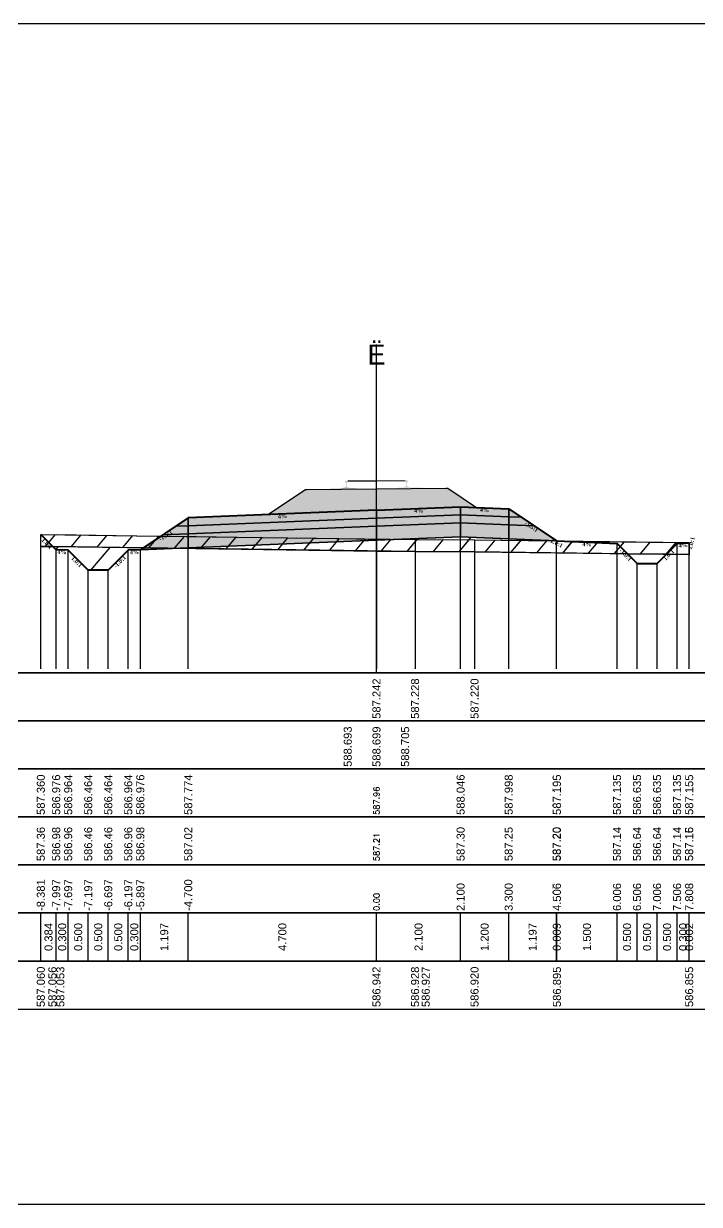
# Model space of a CAD drawing. Header units: millimetres. Extents: x 2762 to 3076, y 916 to 3305.
# Drawn here: x 2965.89 to 2982.77, y 1211.4 to 1240.9 of the extents above; entities that cross this region are included whole.
import ezdxf

# ---------------------------------------------------------------- set-up
doc = ezdxf.new("R2010")
doc.units = ezdxf.units.MM
doc.header["$LTSCALE"] = 2
doc.linetypes.add('CACHE', pattern=[9.525, 6.35, -3.175])
doc.linetypes.add('DASHED', pattern=[0.75, 0.5, -0.25])
doc.layers.add('C-ROAD-CORR', color=5, linetype='Continuous')
doc.layers.add('C-ROAD-SCTN', color=7, linetype='Continuous')
doc.styles.add('C3D_Etiquette', font='romans.shx')
doc.styles.add('C3D_Profil_Travers', font='romans.shx')

msp = doc.modelspace()

# ---------------------------------------------------------------- hatches: boundary and pattern name
at = {"linetype": 'Continuous', "lineweight": -3}
h = msp.add_hatch(dxfattribs=at)
h.set_pattern_fill('GRAVEL', color=252, scale=0.009, style=0)
h.set_pattern_definition([(228.0128, (2972.152148, 1228.865557), (-1.8288, -2.0574), [0.030755, -3.0447435]), (184.96974, (2972.131574, 1228.842697), (2.743199999, 0.228600013), [0.0527764, -5.2248644]), (132.51045, (2972.078996, 1228.838125), (2.286, -2.5146), [0.0372133, -3.684125]), (267.2737, (2971.989842, 1228.780975), (0.2286, 4.572), [0.0480604, -4.7579794]), (292.83365, (2971.987556, 1228.732969), (-1.143, 2.7432), [0.047127, -4.6655827]), (357.2737, (2972.005844, 1228.689535), (-4.572, 0.2286), [0.0480604, -4.7579794]), (37.69424, (2972.05385, 1228.687249), (-2.9718, -2.286), [0.0635574, -6.2921804]), (72.25533, (2972.104142, 1228.726111), (1.6002, 5.0292), [0.0600048, -5.940473]), (121.42957, (2972.12243, 1228.783261), (-1.8288, 2.9718), [0.048223, -4.774099]), (175.23636, (2972.097284, 1228.82441), (2.5146, -0.2286), [0.055054, -2.697654]), (222.39744, (2972.04242, 1228.828981), (-2.7432, -2.5146), [0.071197, -7.0485095]), (138.81407, (2972.216156, 1228.77869), (-1.6002, 1.3716), [0.0243004, -2.405751]), (171.46923, (2972.197868, 1228.794691), (2.9718, -0.4572), [0.0462314, -4.5769175]), (225, (2972.15215, 1228.80155), (-3e-17, -0.2286), [0.032329, -0.29096]), (203.1986, (2972.136146, 1228.82898), (1.143, 0.4572), [0.01741, -1.723556]), (291.8014, (2972.120144, 1228.822123), (-0.2286, 0.6858), [0.024621, -1.206428]), (30.9638, (2972.129288, 1228.799263), (0.6858, 0.4572), [0.039989, -1.292967]), (161.565, (2972.16358, 1228.81984), (0.4572, -0.2286), [0.028916, -0.693981]), (16.38954, (2971.987556, 1228.822123), (2.286, 0.6858), [0.040508, -4.0102944]), (70.34618, (2972.026418, 1228.833553), (-0.9144, -2.5146), [0.033984, -3.3643994]), (293.1986, (2972.163578, 1228.865557), (-0.4572, 1.143), [0.034819, -1.7061465]), (343.61046, (2972.177294, 1228.833553), (-2.286, 0.6858), [0.040508, -4.0102944]), (339.44395, (2971.987556, 1228.68039), (-1.143, 0.4572), [0.039063, -1.914096]), (294.77514, (2972.024132, 1228.666675), (-1.143, 2.5146), [0.0327305, -3.2403234]), (66.8014, (2972.165864, 1228.636957), (0.4572, 1.143), [0.034819, -1.7061465]), (17.35402, (2972.17958, 1228.668961), (-2.9718, -0.9144), [0.0383204, -3.793714]), (69.44395, (2972.05385, 1228.636957), (-0.4572, -1.143), [0.0195316, -1.933628]), (101.3099, (2972.15215, 1228.636957), (-0.2286, 0.9144), [0.011656, -1.1539795]), (165.9638, (2972.14986, 1228.648387), (0.6858, -0.2286), [0.047127, -0.895415]), (186.009, (2972.104142, 1228.659817), (2.286, 0.2286), [0.043674, -4.323723]), (303.69, (2972.12929, 1228.77869), (-0.2286, 0.4572), [0.032969, -0.79126]), (353.15723, (2972.147576, 1228.751257), (3.8862, -0.4572), [0.05756, -5.698441]), (60.9454, (2972.204726, 1228.7444), (-0.9144, -1.6002), [0.023536, -2.330045]), (90, (2972.21616, 1228.76497), (-0.2286, 0.2286), [0.013716, -0.214884]), (120.25644, (2972.09957, 1228.666675), (0.9144, -1.6002), [0.031758, -3.1440547]), (48.0128, (2972.083568, 1228.694107), (1.8288, 2.0574), [0.06151, -3.0139886]), (0, (2972.12472, 1228.73983), (0.2286, 0.2286), [0.059436, -0.169164]), (325.30485, (2972.184152, 1228.739827), (2.286, -1.6002), [0.036145, -3.5783385]), (254.0546, (2972.21387, 1228.719253), (-0.2286, -0.9144), [0.033285, -1.6309485]), (207.64598, (2972.204726, 1228.687249), (-4.3434, -2.286), [0.054193, -5.365122]), (175.42608, (2972.15672, 1228.662103), (-2.9718, 0.2286), [0.0573327, -5.675926])])
h.paths.add_polyline_path([(2971.988, 1228.637), (2972.931, 1229.266), (2972.975, 1229.266), (2976.438, 1229.295), (2976.481, 1229.295), (2977.203, 1228.814), (2976.805, 1228.83)])
msp.add_hatch(color=254, dxfattribs=at).paths.add_polyline_path([(2973.49, 1229.089), (2973.489, 1229.274), (2973.604, 1229.296), (2973.952, 1229.299), (2973.952, 1229.304), (2973.878, 1229.304), (2973.878, 1229.313), (2973.879, 1229.315), (2973.88, 1229.315), (2973.881, 1229.316), (2973.901, 1229.318), (2973.904, 1229.318), (2973.908, 1229.319), (2973.936, 1229.33), (2973.938, 1229.331), (2973.939, 1229.332), (2973.94, 1229.334), (2973.941, 1229.338), (2973.942, 1229.345), (2973.943, 1229.354), (2973.944, 1229.365), (2973.944, 1229.388), (2973.943, 1229.404), (2973.942, 1229.411), (2973.942, 1229.417), (2973.941, 1229.421), (2973.94, 1229.423), (2973.939, 1229.427), (2973.939, 1229.428), (2973.938, 1229.43), (2973.936, 1229.431), (2973.935, 1229.432), (2973.919, 1229.437), (2973.917, 1229.439), (2973.916, 1229.44), (2973.916, 1229.441), (2973.916, 1229.444), (2973.915, 1229.462), (2973.916, 1229.466), (2973.917, 1229.468), (2973.919, 1229.471), (2973.921, 1229.472), (2973.924, 1229.474), (2973.925, 1229.474), (2973.929, 1229.475), (2973.933, 1229.475), (2973.936, 1229.476), (2973.94, 1229.476), (2973.945, 1229.476), (2973.948, 1229.476), (2973.951, 1229.476), (2973.955, 1229.476), (2973.958, 1229.476), (2973.962, 1229.476), (2973.967, 1229.476), (2973.97, 1229.476), (2973.974, 1229.475), (2973.978, 1229.475), (2973.979, 1229.474), (2973.981, 1229.473), (2973.984, 1229.471), (2973.986, 1229.469), (2973.987, 1229.467), (2973.987, 1229.462), (2973.988, 1229.444), (2973.988, 1229.442), (2973.987, 1229.44), (2973.986, 1229.439), (2973.984, 1229.438), (2973.969, 1229.432), (2973.967, 1229.431), (2973.966, 1229.43), (2973.965, 1229.428), (2973.964, 1229.427), (2973.963, 1229.423), (2973.963, 1229.421), (2973.962, 1229.417), (2973.961, 1229.411), (2973.961, 1229.404), (2973.96, 1229.389), (2973.961, 1229.365), (2973.962, 1229.354), (2973.963, 1229.345), (2973.964, 1229.338), (2973.965, 1229.334), (2973.966, 1229.333), (2973.967, 1229.331), (2973.97, 1229.33), (2973.998, 1229.32), (2974.001, 1229.319), (2974.004, 1229.318), (2974.024, 1229.317), (2974.026, 1229.317), (2974.027, 1229.316), (2974.028, 1229.315), (2974.028, 1229.305), (2973.954, 1229.304), (2973.954, 1229.299), (2974.158, 1229.301), (2974.289, 1229.271), (2975.123, 1229.278), (2975.255, 1229.31), (2975.459, 1229.311), (2975.459, 1229.317), (2975.385, 1229.316), (2975.385, 1229.326), (2975.386, 1229.327), (2975.387, 1229.328), (2975.388, 1229.328), (2975.408, 1229.33), (2975.411, 1229.331), (2975.414, 1229.332), (2975.443, 1229.342), (2975.445, 1229.344), (2975.446, 1229.345), (2975.447, 1229.346), (2975.448, 1229.351), (2975.449, 1229.358), (2975.45, 1229.367), (2975.451, 1229.377), (2975.451, 1229.401), (2975.45, 1229.417), (2975.449, 1229.423), (2975.449, 1229.429), (2975.448, 1229.434), (2975.447, 1229.436), (2975.446, 1229.439), (2975.446, 1229.441), (2975.445, 1229.442), (2975.443, 1229.444), (2975.442, 1229.444), (2975.426, 1229.45), (2975.424, 1229.451), (2975.423, 1229.452), (2975.423, 1229.454), (2975.423, 1229.456), (2975.422, 1229.474), (2975.423, 1229.479), (2975.424, 1229.481), (2975.426, 1229.483), (2975.428, 1229.485), (2975.431, 1229.486), (2975.432, 1229.487), (2975.436, 1229.488), (2975.44, 1229.488), (2975.443, 1229.488), (2975.447, 1229.489), (2975.452, 1229.489), (2975.455, 1229.489), (2975.458, 1229.489), (2975.462, 1229.489), (2975.465, 1229.489), (2975.469, 1229.489), (2975.474, 1229.489), (2975.477, 1229.488), (2975.481, 1229.488), (2975.485, 1229.487), (2975.486, 1229.487), (2975.488, 1229.485), (2975.491, 1229.484), (2975.493, 1229.482), (2975.494, 1229.479), (2975.494, 1229.475), (2975.495, 1229.457), (2975.495, 1229.454), (2975.494, 1229.453), (2975.493, 1229.452), (2975.491, 1229.45), (2975.475, 1229.445), (2975.474, 1229.444), (2975.473, 1229.442), (2975.472, 1229.441), (2975.471, 1229.439), (2975.47, 1229.436), (2975.47, 1229.434), (2975.469, 1229.43), (2975.468, 1229.423), (2975.468, 1229.417), (2975.467, 1229.401), (2975.467, 1229.377), (2975.469, 1229.367), (2975.47, 1229.358), (2975.471, 1229.351), (2975.472, 1229.347), (2975.473, 1229.345), (2975.474, 1229.344), (2975.476, 1229.343), (2975.505, 1229.333), (2975.508, 1229.331), (2975.511, 1229.331), (2975.531, 1229.329), (2975.532, 1229.329), (2975.534, 1229.328), (2975.535, 1229.327), (2975.535, 1229.318), (2975.461, 1229.317), (2975.461, 1229.311), (2975.809, 1229.314), (2975.924, 1229.294), (2975.925, 1229.109)])
h = msp.add_hatch(color=11, dxfattribs=at)
h.paths.add_polyline_path([(2978.005, 1228.582), (2978.005, 1228.782), (2978.324, 1228.569)])
h.paths.add_polyline_path([(2976.805, 1228.63), (2976.805, 1228.83), (2978.005, 1228.782), (2978.005, 1228.582)])
h.paths.add_polyline_path([(2974.705, 1228.546), (2974.705, 1228.746), (2976.805, 1228.83), (2976.805, 1228.63)])
h.paths.add_polyline_path([(2970.005, 1228.358), (2970.005, 1228.558), (2974.705, 1228.746), (2974.705, 1228.546)])
h.paths.add_polyline_path([(2969.685, 1228.345), (2970.005, 1228.558), (2970.005, 1228.358)])
h = msp.add_hatch(color=83, dxfattribs=at)
h.paths.add_polyline_path([(2978.005, 1228.032), (2978.005, 1228.382), (2978.643, 1228.356), (2979.201, 1227.984)])
h.paths.add_polyline_path([(2976.805, 1228.08), (2976.805, 1228.43), (2978.005, 1228.382), (2978.005, 1228.032)])
h.paths.add_polyline_path([(2974.705, 1227.996), (2974.705, 1228.346), (2976.805, 1228.43), (2976.805, 1228.08)])
h.paths.add_polyline_path([(2970.005, 1227.808), (2970.005, 1228.158), (2974.705, 1228.346), (2974.705, 1227.996)])
h.paths.add_polyline_path([(2968.808, 1227.76), (2969.366, 1228.132), (2970.005, 1228.158), (2970.005, 1227.808)])
h = msp.add_hatch(color=30, dxfattribs=at)
h.paths.add_polyline_path([(2978.005, 1228.382), (2978.005, 1228.582), (2978.324, 1228.569), (2978.643, 1228.356)])
h.paths.add_polyline_path([(2976.805, 1228.43), (2976.805, 1228.63), (2978.005, 1228.582), (2978.005, 1228.382)])
h.paths.add_polyline_path([(2974.705, 1228.346), (2974.705, 1228.546), (2976.805, 1228.63), (2976.805, 1228.43)])
h.paths.add_polyline_path([(2970.005, 1228.158), (2970.005, 1228.358), (2974.705, 1228.546), (2974.705, 1228.346)])
h.paths.add_polyline_path([(2969.366, 1228.132), (2969.685, 1228.345), (2970.005, 1228.358), (2970.005, 1228.158)])
h = msp.add_hatch(dxfattribs=at)
h.set_pattern_fill('_U', color=150, scale=0.5, angle=50, style=0, pattern_type=0)
h.set_pattern_definition([(50, (2981.93746, 1227.64627), (-0.383022, 0.321394), [])])
h.paths.add_polyline_path([(2981.937, 1227.646), (2982.21, 1227.919), (2982.51, 1227.931), (2982.512, 1227.939), (2982.512, 1227.639)])
h.paths.add_polyline_path([(2979.21, 1227.979), (2982.512, 1227.939), (2982.51, 1227.931), (2982.21, 1227.919), (2981.937, 1227.646), (2980.972, 1227.658), (2980.71, 1227.919)])
h.paths.add_polyline_path([(2968.88, 1227.808), (2969.32, 1228.101), (2975.668, 1228.012), (2977.153, 1228.004), (2979.21, 1227.979), (2980.71, 1227.919), (2980.972, 1227.658), (2977.153, 1227.704), (2975.668, 1227.712)])
h.paths.add_polyline_path([(2966.324, 1228.144), (2969.32, 1228.101), (2968.88, 1227.808), (2966.628, 1227.839)])
h.paths.add_polyline_path([(2966.324, 1227.844), (2966.324, 1228.144), (2966.628, 1227.839)])
h = msp.add_hatch(dxfattribs=at)
h.set_pattern_fill('_U', color=3, angle=50, style=0, pattern_type=0)
h.set_pattern_definition([(50, (2981.9375, 1227.6463), (-0.766044, 0.64279), [])])
h.paths.add_polyline_path([(2981.937, 1227.646), (2982.21, 1227.919), (2982.51, 1227.931), (2982.512, 1227.939), (2982.512, 1227.639)])
h.paths.add_polyline_path([(2969.713, 1227.796), (2976.805, 1228.08), (2979.201, 1227.984), (2979.21, 1227.979), (2980.71, 1227.919), (2980.972, 1227.658), (2977.153, 1227.704), (2975.668, 1227.712)])
h.paths.add_polyline_path([(2966.324, 1227.844), (2966.324, 1228.144), (2966.628, 1227.839)])
h = msp.add_hatch(dxfattribs=at)
h.set_pattern_fill('_U', color=1, angle=50, style=0, pattern_type=0)
h.set_pattern_definition([(50, (2980.9718, 1227.658), (-0.766044, 0.64279), [])])
h.paths.add_polyline_path([(2980.972, 1227.658), (2981.937, 1227.646), (2981.71, 1227.419), (2981.21, 1227.419)])
h.paths.add_polyline_path([(2966.628, 1227.839), (2969.713, 1227.796), (2968.508, 1227.748), (2968.008, 1227.248), (2967.508, 1227.248), (2967.008, 1227.748), (2966.708, 1227.76)])

# ---------------------------------------------------------------- linework, layer by layer
at = {"color": 7, "linetype": 'Continuous', "lineweight": -3}
for p, q in [((2974.705, 1224.684), (2974.705, 1232.884)), ((2957.704, 1224.684), (2991.706, 1224.684)), ((2966.324, 1217.484), (2966.324, 1218.684)), ((2966.708, 1217.484), (2966.708, 1218.684)), ((2966.708, 1217.484), (2966.708, 1218.684)), ((2967.008, 1217.484), (2967.008, 1218.684)), ((2967.008, 1217.484), (2967.008, 1218.684)), ((2967.508, 1217.484), (2967.508, 1218.684)), ((2967.508, 1217.484), (2967.508, 1218.684)), ((2968.008, 1217.484), (2968.008, 1218.684)), ((2968.008, 1217.484), (2968.008, 1218.684)), ((2968.508, 1217.484), (2968.508, 1218.684)), ((2968.508, 1217.484), (2968.508, 1218.684)), ((2968.808, 1217.484), (2968.808, 1218.684)), ((2968.808, 1217.484), (2968.808, 1218.684)), ((2970.005, 1217.484), (2970.005, 1218.684)), ((2970.005, 1217.484), (2970.005, 1218.684)), ((2974.705, 1217.484), (2974.705, 1218.684)), ((2974.705, 1217.484), (2974.705, 1218.684)), ((2976.805, 1217.484), (2976.805, 1218.684)), ((2976.805, 1217.484), (2976.805, 1218.684)), ((2978.005, 1217.484), (2978.005, 1218.684)), ((2978.005, 1217.484), (2978.005, 1218.684)), ((2979.201, 1217.484), (2979.201, 1218.684)), ((2979.201, 1217.484), (2979.201, 1218.684)), ((2979.21, 1217.484), (2979.21, 1218.684)), ((2979.21, 1217.484), (2979.21, 1218.684)), ((2980.71, 1217.484), (2980.71, 1218.684)), ((2980.71, 1217.484), (2980.71, 1218.684)), ((2981.21, 1217.484), (2981.21, 1218.684)), ((2981.21, 1217.484), (2981.21, 1218.684)), ((2981.71, 1217.484), (2981.71, 1218.684)), ((2981.71, 1217.484), (2981.71, 1218.684)), ((2982.21, 1217.484), (2982.21, 1218.684)), ((2982.21, 1217.484), (2982.21, 1218.684)), ((2982.51, 1217.484), (2982.51, 1218.684)), ((2982.51, 1217.484), (2982.51, 1218.684)), ((2982.512, 1217.484), (2982.512, 1218.684))]:
    msp.add_line(p, q, dxfattribs=at)
at = {"color": 251, "linetype": 'Continuous', "lineweight": -3}
for p, q in [((2971.988, 1228.637), (2972.931, 1229.266)), ((2972.931, 1229.266), (2972.975, 1229.266)), ((2972.975, 1229.266), (2976.438, 1229.295)), ((2976.438, 1229.295), (2976.481, 1229.295)), ((2976.481, 1229.295), (2977.203, 1228.814)), ((2970.005, 1228.558), (2974.705, 1228.746)), ((2976.805, 1228.83), (2971.988, 1228.637)), ((2974.705, 1228.746), (2976.805, 1228.83)), ((2974.705, 1228.546), (2974.705, 1228.746)), ((2974.705, 1228.746), (2974.705, 1228.546)), ((2977.203, 1228.814), (2976.805, 1228.83)), ((2976.805, 1228.63), (2976.805, 1228.83)), ((2976.805, 1228.83), (2978.005, 1228.782)), ((2976.805, 1228.83), (2976.805, 1228.63)), ((2978.005, 1228.582), (2978.005, 1228.782)), ((2978.005, 1228.782), (2978.324, 1228.569)), ((2978.005, 1228.782), (2978.005, 1228.582)), ((2969.685, 1228.345), (2970.005, 1228.558)), ((2970.005, 1228.358), (2970.005, 1228.558)), ((2970.005, 1228.558), (2970.005, 1228.358)), ((2974.705, 1228.546), (2970.005, 1228.358)), ((2976.805, 1228.63), (2974.705, 1228.546)), ((2978.005, 1228.582), (2976.805, 1228.63)), ((2978.324, 1228.569), (2978.005, 1228.582)), ((2970.005, 1228.358), (2969.685, 1228.345))]:
    msp.add_line(p, q, dxfattribs=at)
at = {"color": 53, "linetype": 'Continuous', "lineweight": -3}
for p, q in [((2970.005, 1228.358), (2974.705, 1228.546)), ((2974.705, 1228.546), (2976.805, 1228.63)), ((2974.705, 1228.346), (2974.705, 1228.546)), ((2974.705, 1228.546), (2974.705, 1228.346)), ((2976.805, 1228.43), (2974.705, 1228.346)), ((2974.705, 1228.346), (2976.805, 1228.43)), ((2976.805, 1228.43), (2976.805, 1228.63)), ((2976.805, 1228.63), (2978.005, 1228.582)), ((2976.805, 1228.63), (2976.805, 1228.43)), ((2978.005, 1228.382), (2976.805, 1228.43)), ((2976.805, 1228.08), (2976.805, 1228.43)), ((2976.805, 1228.43), (2978.005, 1228.382)), ((2976.805, 1228.43), (2976.805, 1228.08)), ((2978.005, 1228.382), (2978.005, 1228.582)), ((2978.005, 1228.582), (2978.324, 1228.569)), ((2978.005, 1228.582), (2978.005, 1228.382)), ((2978.643, 1228.356), (2978.005, 1228.382)), ((2978.005, 1228.032), (2978.005, 1228.382)), ((2978.005, 1228.382), (2978.643, 1228.356)), ((2978.005, 1228.382), (2978.005, 1228.032)), ((2978.324, 1228.569), (2978.643, 1228.356)), ((2968.808, 1227.76), (2969.366, 1228.132)), ((2969.366, 1228.132), (2969.685, 1228.345)), ((2970.005, 1228.158), (2969.366, 1228.132)), ((2969.366, 1228.132), (2970.005, 1228.158)), ((2969.685, 1228.345), (2970.005, 1228.358)), ((2970.005, 1228.158), (2970.005, 1228.358)), ((2970.005, 1228.358), (2970.005, 1228.158)), ((2974.705, 1228.346), (2970.005, 1228.158)), ((2970.005, 1228.158), (2974.705, 1228.346)), ((2970.005, 1227.808), (2970.005, 1228.158)), ((2970.005, 1228.158), (2970.005, 1227.808)), ((2974.705, 1227.996), (2974.705, 1228.346)), ((2974.705, 1228.346), (2974.705, 1227.996)), ((2978.643, 1228.356), (2979.201, 1227.984)), ((2970.005, 1227.808), (2968.808, 1227.76)), ((2974.705, 1227.996), (2970.005, 1227.808)), ((2976.805, 1228.08), (2974.705, 1227.996)), ((2978.005, 1228.032), (2976.805, 1228.08)), ((2979.201, 1227.984), (2978.005, 1228.032))]:
    msp.add_line(p, q, dxfattribs=at)
at = {"color": 105, "linetype": 'DASHED', "lineweight": -3, "ltscale": 2}
for p, q in [((2957.705, 1228.265), (2974.705, 1228.025)), ((2974.705, 1228.025), (2975.668, 1228.012)), ((2975.668, 1228.012), (2977.153, 1228.004)), ((2977.153, 1228.004), (2991.705, 1227.828))]:
    msp.add_line(p, q, dxfattribs=at)
at = {"color": 253, "linetype": 'Continuous', "lineweight": -3}
for p, q in [((2966.324, 1228.144), (2969.32, 1228.101)), ((2966.628, 1227.839), (2966.324, 1228.144)), ((2966.324, 1227.844), (2966.324, 1228.144)), ((2966.324, 1228.144), (2966.628, 1227.839)), ((2966.324, 1227.844), (2966.324, 1228.144)), ((2966.324, 1228.144), (2966.628, 1227.839)), ((2968.88, 1227.808), (2969.32, 1228.101)), ((2969.32, 1228.101), (2968.88, 1227.808)), ((2969.32, 1228.101), (2975.668, 1228.012)), ((2966.628, 1227.839), (2966.324, 1227.844)), ((2966.628, 1227.839), (2966.324, 1227.844)), ((2968.88, 1227.808), (2966.628, 1227.839)), ((2966.628, 1227.839), (2969.713, 1227.796)), ((2966.708, 1227.76), (2966.628, 1227.839)), ((2969.713, 1227.796), (2968.508, 1227.748)), ((2975.668, 1227.712), (2968.88, 1227.808)), ((2969.713, 1227.796), (2976.805, 1228.08)), ((2975.668, 1227.712), (2969.713, 1227.796)), ((2975.668, 1228.012), (2977.153, 1228.004)), ((2976.805, 1228.08), (2979.201, 1227.984)), ((2977.153, 1228.004), (2979.21, 1227.979)), ((2979.201, 1227.984), (2979.21, 1227.979)), ((2979.21, 1227.979), (2982.512, 1227.939)), ((2980.71, 1227.919), (2979.21, 1227.979)), ((2979.21, 1227.979), (2980.71, 1227.919)), ((2979.21, 1227.979), (2980.71, 1227.919)), ((2980.972, 1227.658), (2980.71, 1227.919)), ((2980.71, 1227.919), (2980.972, 1227.658)), ((2980.71, 1227.919), (2980.972, 1227.658)), ((2981.937, 1227.646), (2982.21, 1227.919)), ((2982.21, 1227.919), (2981.937, 1227.646)), ((2981.937, 1227.646), (2982.21, 1227.919)), ((2982.21, 1227.919), (2982.51, 1227.931)), ((2982.51, 1227.931), (2982.21, 1227.919)), ((2982.21, 1227.919), (2982.51, 1227.931)), ((2982.51, 1227.931), (2982.512, 1227.939)), ((2982.512, 1227.939), (2982.51, 1227.931)), ((2982.51, 1227.931), (2982.512, 1227.939)), ((2982.512, 1227.939), (2982.512, 1227.639)), ((2982.512, 1227.939), (2982.512, 1227.639)), ((2967.008, 1227.748), (2966.708, 1227.76)), ((2967.508, 1227.248), (2967.008, 1227.748)), ((2968.508, 1227.748), (2968.008, 1227.248)), ((2977.153, 1227.704), (2975.668, 1227.712)), ((2977.153, 1227.704), (2975.668, 1227.712)), ((2980.972, 1227.658), (2977.153, 1227.704)), ((2980.972, 1227.658), (2977.153, 1227.704)), ((2981.937, 1227.646), (2980.972, 1227.658)), ((2980.972, 1227.658), (2981.937, 1227.646)), ((2981.21, 1227.419), (2980.972, 1227.658)), ((2981.937, 1227.646), (2981.71, 1227.419)), ((2982.512, 1227.639), (2981.937, 1227.646)), ((2982.512, 1227.639), (2981.937, 1227.646)), ((2968.008, 1227.248), (2967.508, 1227.248)), ((2981.71, 1227.419), (2981.21, 1227.419))]:
    msp.add_line(p, q, dxfattribs=at)
at = {"color": 8, "linetype": 'CACHE', "lineweight": -3}
for p, q in [((2966.324, 1224.784), (2966.324, 1228.144)), ((2970.005, 1224.784), (2970.005, 1227.808)), ((2974.705, 1224.784), (2974.705, 1227.996)), ((2974.705, 1224.784), (2974.705, 1227.996)), ((2976.805, 1224.784), (2976.805, 1228.08)), ((2978.005, 1224.784), (2978.005, 1228.032)), ((2979.201, 1224.784), (2979.201, 1227.984)), ((2980.71, 1224.784), (2980.71, 1227.919)), ((2982.21, 1224.784), (2982.21, 1227.919)), ((2982.51, 1224.784), (2982.51, 1227.931)), ((2982.512, 1224.784), (2982.512, 1227.939)), ((2966.708, 1224.784), (2966.708, 1227.76)), ((2967.008, 1224.784), (2967.008, 1227.748)), ((2968.508, 1224.784), (2968.508, 1227.748)), ((2968.808, 1224.784), (2968.808, 1227.76)), ((2967.508, 1224.784), (2967.508, 1227.248)), ((2968.008, 1224.784), (2968.008, 1227.248)), ((2981.21, 1224.784), (2981.21, 1227.419)), ((2981.71, 1224.784), (2981.71, 1227.419))]:
    msp.add_line(p, q, dxfattribs=at)
at = {"color": 6, "linetype": 'Continuous', "lineweight": -3}
for p, q in [((2966.324, 1227.844), (2966.613, 1227.84)), ((2966.613, 1227.84), (2966.811, 1227.837)), ((2966.811, 1227.837), (2974.705, 1227.725)), ((2974.705, 1227.725), (2975.668, 1227.712)), ((2975.668, 1227.712), (2975.934, 1227.711)), ((2975.934, 1227.711), (2977.153, 1227.704)), ((2977.153, 1227.704), (2979.21, 1227.679)), ((2979.21, 1227.679), (2982.512, 1227.639))]:
    msp.add_line(p, q, dxfattribs=at)
at = {"color": 98, "linetype": 'CACHE', "lineweight": -3}
for p, q in [((2974.705, 1228.025), (2974.705, 1224.784)), ((2975.668, 1228.012), (2975.668, 1224.784)), ((2977.153, 1228.004), (2977.153, 1224.784))]:
    msp.add_line(p, q, dxfattribs=at)
at = {"color": 7, "linetype": 'Continuous', "lineweight": -3}
for points in [[(2957.704, 1223.484), (2991.706, 1223.484), (2991.706, 1224.684), (2957.704, 1224.684)], [(2957.704, 1222.284), (2991.706, 1222.284), (2991.706, 1223.484), (2957.704, 1223.484)], [(2957.704, 1221.084), (2991.706, 1221.084), (2991.706, 1222.284), (2957.704, 1222.284)], [(2957.704, 1219.884), (2991.706, 1219.884), (2991.706, 1221.084), (2957.704, 1221.084)], [(2957.704, 1218.684), (2991.706, 1218.684), (2991.706, 1219.884), (2957.704, 1219.884)], [(2957.704, 1217.484), (2991.706, 1217.484), (2991.706, 1218.684), (2957.704, 1218.684)], [(2957.704, 1216.284), (2991.706, 1216.284), (2991.706, 1217.484), (2957.704, 1217.484)]]:
    msp.add_3dface(points, dxfattribs=at)
at = {"layer": 'C-ROAD-CORR', "color": 1, "linetype": 'Continuous', "lineweight": 40}
for p, q in [((2974.705, 1228.746), (2970.005, 1228.558)), ((2974.705, 1228.746), (2976.805, 1228.83)), ((2976.805, 1228.83), (2978.005, 1228.782)), ((2978.005, 1228.782), (2979.201, 1227.984)), ((2970.005, 1228.558), (2968.808, 1227.76)), ((2966.708, 1227.76), (2966.324, 1228.144)), ((2979.201, 1227.984), (2979.21, 1227.979)), ((2979.21, 1227.979), (2980.71, 1227.919)), ((2980.71, 1227.919), (2981.21, 1227.419)), ((2981.71, 1227.419), (2982.21, 1227.919)), ((2982.21, 1227.919), (2982.51, 1227.931)), ((2982.51, 1227.931), (2982.512, 1227.939)), ((2967.008, 1227.748), (2966.708, 1227.76)), ((2967.508, 1227.248), (2967.008, 1227.748)), ((2968.508, 1227.748), (2968.008, 1227.248)), ((2968.808, 1227.76), (2968.508, 1227.748)), ((2968.008, 1227.248), (2967.508, 1227.248)), ((2981.21, 1227.419), (2981.71, 1227.419))]:
    msp.add_line(p, q, dxfattribs=at)
at = {"layer": 'C-ROAD-CORR', "color": 102, "linetype": 'Continuous', "lineweight": -3, "ltscale": 0.5}
for p, q in [((2970.005, 1227.808), (2968.808, 1227.76)), ((2974.705, 1227.996), (2970.005, 1227.808)), ((2974.705, 1227.996), (2976.805, 1228.08)), ((2976.805, 1228.08), (2978.005, 1228.032)), ((2978.005, 1228.032), (2979.201, 1227.984))]:
    msp.add_line(p, q, dxfattribs=at)
at = {"layer": 'C-ROAD-CORR', "color": 1, "linetype": 'Continuous', "lineweight": -3}
for p, q in [((2980.71, 1227.919), (2981.21, 1227.419)), ((2981.71, 1227.419), (2982.21, 1227.919)), ((2967.508, 1227.248), (2967.008, 1227.748)), ((2968.508, 1227.748), (2968.008, 1227.248))]:
    msp.add_line(p, q, dxfattribs=at)
at = {"layer": 'C-ROAD-SCTN', "color": 140, "linetype": 'Continuous', "lineweight": -3}
for p, q in [((2971.988, 1228.637), (2972.931, 1229.266)), ((2972.931, 1229.266), (2972.975, 1229.266)), ((2972.975, 1229.266), (2974.705, 1229.281)), ((2974.705, 1229.281), (2976.438, 1229.295)), ((2976.438, 1229.295), (2976.481, 1229.295)), ((2976.481, 1229.295), (2977.203, 1228.814))]:
    msp.add_line(p, q, dxfattribs=at)
at = {"layer": 'C-ROAD-SCTN', "color": 154, "linetype": 'Continuous', "lineweight": -3}
for p, q in [((2973.985, 1229.477), (2973.987, 1229.477)), ((2973.987, 1229.477), (2974.705, 1229.483)), ((2974.705, 1229.483), (2975.42, 1229.489)), ((2970.005, 1228.558), (2974.705, 1228.746)), ((2974.705, 1228.746), (2976.805, 1228.83)), ((2976.805, 1228.83), (2978.005, 1228.782)), ((2978.005, 1228.782), (2979.201, 1227.984)), ((2968.808, 1227.76), (2970.005, 1228.558)), ((2966.324, 1228.144), (2966.708, 1227.76)), ((2979.201, 1227.984), (2979.21, 1227.979)), ((2979.21, 1227.979), (2980.71, 1227.919)), ((2980.71, 1227.919), (2981.21, 1227.419)), ((2981.71, 1227.419), (2982.21, 1227.919)), ((2982.21, 1227.919), (2982.51, 1227.931)), ((2982.51, 1227.931), (2982.512, 1227.939)), ((2966.708, 1227.76), (2967.008, 1227.748)), ((2967.008, 1227.748), (2967.508, 1227.248)), ((2968.008, 1227.248), (2968.508, 1227.748)), ((2968.508, 1227.748), (2968.808, 1227.76)), ((2967.508, 1227.248), (2968.008, 1227.248)), ((2981.21, 1227.419), (2981.71, 1227.419))]:
    msp.add_line(p, q, dxfattribs=at)
at = {"layer": 'C-ROAD-SCTN', "color": 1, "linetype": 'Continuous', "lineweight": -3}
for p, q in [((2966.324, 1228.144), (2966.708, 1227.76)), ((2968.808, 1227.76), (2970.005, 1227.808)), ((2970.005, 1227.808), (2974.705, 1227.996)), ((2974.705, 1227.996), (2976.805, 1228.08)), ((2976.805, 1228.08), (2978.005, 1228.032)), ((2978.005, 1228.032), (2979.201, 1227.984)), ((2979.201, 1227.984), (2979.21, 1227.979)), ((2979.21, 1227.979), (2980.71, 1227.919)), ((2980.71, 1227.919), (2981.21, 1227.419)), ((2981.71, 1227.419), (2982.21, 1227.919)), ((2982.21, 1227.919), (2982.51, 1227.931)), ((2982.51, 1227.931), (2982.512, 1227.939)), ((2966.708, 1227.76), (2967.008, 1227.748)), ((2967.008, 1227.748), (2967.508, 1227.248)), ((2968.008, 1227.248), (2968.508, 1227.748)), ((2968.508, 1227.748), (2968.808, 1227.76)), ((2967.508, 1227.248), (2968.008, 1227.248)), ((2981.21, 1227.419), (2981.71, 1227.419))]:
    msp.add_line(p, q, dxfattribs=at)

# ---------------------------------------------------------------- texts
at = {"color": 7, "linetype": 'Continuous', "lineweight": -3, "insert": (2974.705, 1232.384), "char_height": 0.5, "attachment_point": 8, "style": 'C3D_Profil_Travers'}
msp.add_mtext('{\\fWingdings|b0|i0|c2|p0;Ë}', dxfattribs=at)
at = {"color": 7, "linetype": 'Continuous', "lineweight": -3, "char_height": 0.1, "attachment_point": 2, "style": 'C3D_Etiquette'}
for s, insert, width, rotation in [('{\\fTimes New Roman|b1|i0|c0|p18;4%}', (2975.755, 1228.784), 0.37094, 2.2906), ('{\\fTimes New Roman|b1|i0|c0|p18;4%}', (2977.404, 1228.802), 0.42071, 357.7094), ('{\\fTimes New Roman|b1|i0|c0|p18;4%}', (2972.355, 1228.648), 0.42071, 2.2906), ('{\\fTimes New Roman|b1|i0|c0|p18;-1.5:1}', (2978.601, 1228.379), 0.34598, 326.3099), ('{\\fTimes New Roman|b1|i0|c0|p18;-1.5:1}', (2969.408, 1228.155), 0.34598, 33.6901), ('{\\fTimes New Roman|b1|i0|c0|p18;1.0:1}', (2966.513, 1227.949), 0.29001, 315), ('{\\fTimes New Roman|b1|i0|c0|p18;-2.0:1}', (2979.204, 1227.978), 0.34598, 333.4349), ('{\\fTimes New Roman|b1|i0|c0|p18;4%}', (2979.96, 1227.945), 0.42071, 357.7094), ('{\\fTimes New Roman|b1|i0|c0|p18;4%}', (2982.361, 1227.921), 0.37094, 2.2906), ('{\\fTimes New Roman|b1|i0|c0|p18;1.0:1}', (2982.515, 1227.934), 0.29446, 75.9638), ('{\\fTimes New Roman|b1|i0|c0|p18;4%}', (2966.858, 1227.75), 0.37094, 357.7094), ('{\\fTimes New Roman|b1|i0|c0|p18;1.0:1}', (2967.255, 1227.495), 0.29001, 315), ('{\\fTimes New Roman|b1|i0|c0|p18;-1.0:1}', (2968.261, 1227.495), 0.34598, 45), ('{\\fTimes New Roman|b1|i0|c0|p18;4%}', (2968.658, 1227.75), 0.42071, 2.2906), ('{\\fTimes New Roman|b1|i0|c0|p18;-1.0:1}', (2980.958, 1227.666), 0.34598, 315), ('{\\fTimes New Roman|b1|i0|c0|p18;1.0:1}', (2981.963, 1227.666), 0.29001, 45)]:
    msp.add_mtext(s, dxfattribs=dict(at, insert=insert, width=width, rotation=rotation))
at = {"color": 7, "linetype": 'Continuous', "lineweight": -3, "rotation": 90, "style": 'C3D_Profil_Travers'}
for s, insert, char_height, attachment_point in [('587.96', (2974.705, 1221.134), 0.15, 4), ('{\\fArial|b0|i0|c0|p34;587.36}', (2966.324, 1219.979), 0.2, 4), ('{\\fArial|b0|i0|c0|p34;586.98}', (2966.708, 1219.979), 0.2, 4), ('{\\fArial|b0|i0|c0|p34;586.96}', (2967.008, 1219.979), 0.2, 4), ('{\\fArial|b0|i0|c0|p34;586.46}', (2967.508, 1219.979), 0.2, 4), ('{\\fArial|b0|i0|c0|p34;586.46}', (2968.008, 1219.979), 0.2, 4), ('{\\fArial|b0|i0|c0|p34;586.96}', (2968.508, 1219.979), 0.2, 4), ('{\\fArial|b0|i0|c0|p34;586.98}', (2968.808, 1219.979), 0.2, 4), ('{\\fArial|b0|i0|c0|p34;587.02}', (2970.005, 1219.979), 0.2, 4), ('{\\fArial|b0|i0|c0|p34;587.30}', (2976.805, 1219.979), 0.2, 4), ('{\\fArial|b0|i0|c0|p34;587.25}', (2978.005, 1219.979), 0.2, 4), ('{\\fArial|b0|i0|c0|p34;587.20}', (2979.201, 1219.979), 0.2, 4), ('{\\fArial|b0|i0|c0|p34;587.20}', (2979.21, 1219.979), 0.2, 4), ('{\\fArial|b0|i0|c0|p34;587.14}', (2980.71, 1219.979), 0.2, 4), ('{\\fArial|b0|i0|c0|p34;586.64}', (2981.21, 1219.979), 0.2, 4), ('{\\fArial|b0|i0|c0|p34;586.64}', (2981.71, 1219.979), 0.2, 4), ('{\\fArial|b0|i0|c0|p34;587.14}', (2982.21, 1219.979), 0.2, 4), ('{\\fArial|b0|i0|c0|p34;587.15}', (2982.51, 1219.979), 0.2, 4), ('{\\fArial|b0|i0|c0|p34;587.16}', (2982.512, 1219.979), 0.2, 4), ('587.21', (2974.705, 1219.979), 0.15, 4), ('0.00', (2974.705, 1218.734), 0.15, 4), ('{\\fArial|b0|i0|c0|p34;0.384}', (2966.516, 1218.084), 0.2, 5), ('{\\fArial|b0|i0|c0|p34;0.300}', (2966.858, 1218.084), 0.2, 5), ('{\\fArial|b0|i0|c0|p34;0.500}', (2967.258, 1218.084), 0.2, 5), ('{\\fArial|b0|i0|c0|p34;0.500}', (2967.758, 1218.084), 0.2, 5), ('{\\fArial|b0|i0|c0|p34;0.500}', (2968.258, 1218.084), 0.2, 5), ('{\\fArial|b0|i0|c0|p34;0.300}', (2968.658, 1218.084), 0.2, 5), ('{\\fArial|b0|i0|c0|p34;1.197}', (2969.406, 1218.084), 0.2, 5), ('{\\fArial|b0|i0|c0|p34;4.700}', (2972.355, 1218.084), 0.2, 5), ('{\\fArial|b0|i0|c0|p34;2.100}', (2975.755, 1218.084), 0.2, 5), ('{\\fArial|b0|i0|c0|p34;1.200}', (2977.405, 1218.084), 0.2, 5), ('{\\fArial|b0|i0|c0|p34;1.197}', (2978.603, 1218.084), 0.2, 5), ('{\\fArial|b0|i0|c0|p34;0.009}', (2979.206, 1218.084), 0.2, 5), ('{\\fArial|b0|i0|c0|p34;1.500}', (2979.96, 1218.084), 0.2, 5), ('{\\fArial|b0|i0|c0|p34;0.500}', (2980.96, 1218.084), 0.2, 5), ('{\\fArial|b0|i0|c0|p34;0.500}', (2981.46, 1218.084), 0.2, 5), ('{\\fArial|b0|i0|c0|p34;0.500}', (2981.96, 1218.084), 0.2, 5), ('{\\fArial|b0|i0|c0|p34;0.300}', (2982.36, 1218.084), 0.2, 5), ('{\\fArial|b0|i0|c0|p34;0.002}', (2982.511, 1218.084), 0.2, 5)]:
    msp.add_mtext(s, dxfattribs=dict(at, insert=insert, char_height=char_height, attachment_point=attachment_point))

# ---------------------------------------------------------------- next in the draw order: texts
at = {"color": 7, "linetype": 'Continuous', "lineweight": -3, "char_height": 0.2, "attachment_point": 4, "rotation": 90, "style": 'C3D_Profil_Travers', "bg_fill": 3, "box_fill_scale": 1.000375, "bg_fill_color": 256, "bg_fill_true_color": 13158600, "bg_fill_transparency": 0}
for s, insert, width in [('{\\fArial|b0|i0|c0|p34;587.242}', (2974.705, 1223.534), 0.99347), ('{\\fArial|b0|i0|c0|p34;587.228}', (2975.668, 1223.534), 0.99595), ('{\\fArial|b0|i0|c0|p34;587.220}', (2977.153, 1223.534), 0.99484), ('{\\fArial|b0|i0|c0|p34;588.693}', (2973.985, 1222.334), 0.99553), ('{\\fArial|b0|i0|c0|p34;588.699}', (2974.705, 1222.334), 0.99595), ('{\\fArial|b0|i0|c0|p34;588.705}', (2975.42, 1222.334), 0.99705), ('{\\fArial|b0|i0|c0|p34;587.360}', (2966.324, 1221.134), 0.99484), ('{\\fArial|b0|i0|c0|p34;586.976}', (2966.708, 1221.134), 0.99539), ('{\\fArial|b0|i0|c0|p34;586.464}', (2967.508, 1221.134), 0.99471), ('{\\fArial|b0|i0|c0|p34;586.464}', (2968.008, 1221.134), 0.99471), ('{\\fArial|b0|i0|c0|p34;586.964}', (2968.508, 1221.134), 0.99471), ('{\\fArial|b0|i0|c0|p34;587.774}', (2970.005, 1221.134), 0.99471), ('{\\fArial|b0|i0|c0|p34;588.046}', (2976.805, 1221.134), 0.99539), ('{\\fArial|b0|i0|c0|p34;587.998}', (2978.005, 1221.134), 0.99595), ('{\\fArial|b0|i0|c0|p34;587.200}', (2979.201, 1221.134), 0.99484), ('{\\fArial|b0|i0|c0|p34;587.135}', (2980.71, 1221.134), 0.99705), ('{\\fArial|b0|i0|c0|p34;586.635}', (2981.21, 1221.134), 0.99705), ('{\\fArial|b0|i0|c0|p34;586.635}', (2981.71, 1221.134), 0.99705), ('{\\fArial|b0|i0|c0|p34;587.135}', (2982.21, 1221.134), 0.99705), ('{\\fArial|b0|i0|c0|p34;\\C256;-8.381}', (2966.324, 1218.734), 0.73938), ('{\\fArial|b0|i0|c0|p34;\\C256;-7.997}', (2966.708, 1218.734), 0.77838), ('{\\fArial|b0|i0|c0|p34;\\C256;-7.197}', (2967.508, 1218.734), 0.77838), ('{\\fArial|b0|i0|c0|p34;\\C256;-6.697}', (2968.008, 1218.734), 0.77838), ('{\\fArial|b0|i0|c0|p34;\\C256;-6.197}', (2968.508, 1218.734), 0.77838), ('{\\fArial|b0|i0|c0|p34;\\C256;-4.700}', (2970.005, 1218.734), 0.77769), ('{\\fArial|b0|i0|c0|p34;\\C256;2.100}', (2976.805, 1218.734), 0.6844), ('{\\fArial|b0|i0|c0|p34;\\C256;3.300}', (2978.005, 1218.734), 0.68082), ('{\\fArial|b0|i0|c0|p34;\\C256;4.497}', (2979.201, 1218.734), 0.68978), ('{\\fArial|b0|i0|c0|p34;\\C256;6.006}', (2980.71, 1218.734), 0.68261), ('{\\fArial|b0|i0|c0|p34;\\C256;6.506}', (2981.21, 1218.734), 0.68261), ('{\\fArial|b0|i0|c0|p34;\\C256;7.006}', (2981.71, 1218.734), 0.67986), ('{\\fArial|b0|i0|c0|p34;\\C256;7.506}', (2982.21, 1218.734), 0.67986), ('{\\fArial|b0|i0|c0|p34;587.060}', (2966.324, 1216.334), 0.99484), ('{\\fArial|b0|i0|c0|p34;586.942}', (2974.705, 1216.334), 0.99347), ('{\\fArial|b0|i0|c0|p34;586.928}', (2975.668, 1216.334), 0.99595), ('{\\fArial|b0|i0|c0|p34;586.920}', (2977.153, 1216.334), 0.99484), ('{\\fArial|b0|i0|c0|p34;586.895}', (2979.21, 1216.334), 0.99705), ('{\\fArial|b0|i0|c0|p34;586.855}', (2982.512, 1216.334), 0.99705)]:
    msp.add_mtext(s, dxfattribs=dict(at, insert=insert, width=width))

# ---------------------------------------------------------------- next in the draw order: texts
for s, insert, width in [('{\\fArial|b0|i0|c0|p34;588.693}', (2973.987, 1222.334), 0.99553), ('{\\fArial|b0|i0|c0|p34;586.964}', (2967.008, 1221.134), 0.99471), ('{\\fArial|b0|i0|c0|p34;586.976}', (2968.808, 1221.134), 0.99539), ('{\\fArial|b0|i0|c0|p34;587.195}', (2979.21, 1221.134), 0.99705), ('{\\fArial|b0|i0|c0|p34;587.147}', (2982.51, 1221.134), 0.99553), ('{\\fArial|b0|i0|c0|p34;\\C256;-7.697}', (2967.008, 1218.734), 0.77838), ('{\\fArial|b0|i0|c0|p34;\\C256;-5.897}', (2968.808, 1218.734), 0.77838), ('{\\fArial|b0|i0|c0|p34;\\C256;4.506}', (2979.21, 1218.734), 0.68964), ('{\\fArial|b0|i0|c0|p34;\\C256;7.806}', (2982.51, 1218.734), 0.67986), ('{\\fArial|b0|i0|c0|p34;587.056}', (2966.613, 1216.334), 0.99539), ('{\\fArial|b0|i0|c0|p34;586.927}', (2975.934, 1216.334), 0.99553)]:
    msp.add_mtext(s, dxfattribs=dict(at, insert=insert, width=width))

# ---------------------------------------------------------------- next in the draw order: texts
for s, insert, width in [('{\\fArial|b0|i0|c0|p34;587.155}', (2982.512, 1221.134), 0.99705), ('{\\fArial|b0|i0|c0|p34;\\C256;7.808}', (2982.512, 1218.734), 0.68041), ('{\\fArial|b0|i0|c0|p34;587.053}', (2966.811, 1216.334), 0.99553)]:
    msp.add_mtext(s, dxfattribs=dict(at, insert=insert, width=width))

# ---------------------------------------------------------------- next in the draw order: linework, layer by layer
msp.add_lwpolyline([(2950.215, 1240.904), (2999.215, 1240.904), (2999.215, 1211.404), (2950.215, 1211.404)], close=True)

doc.saveas('drawing.dxf')
